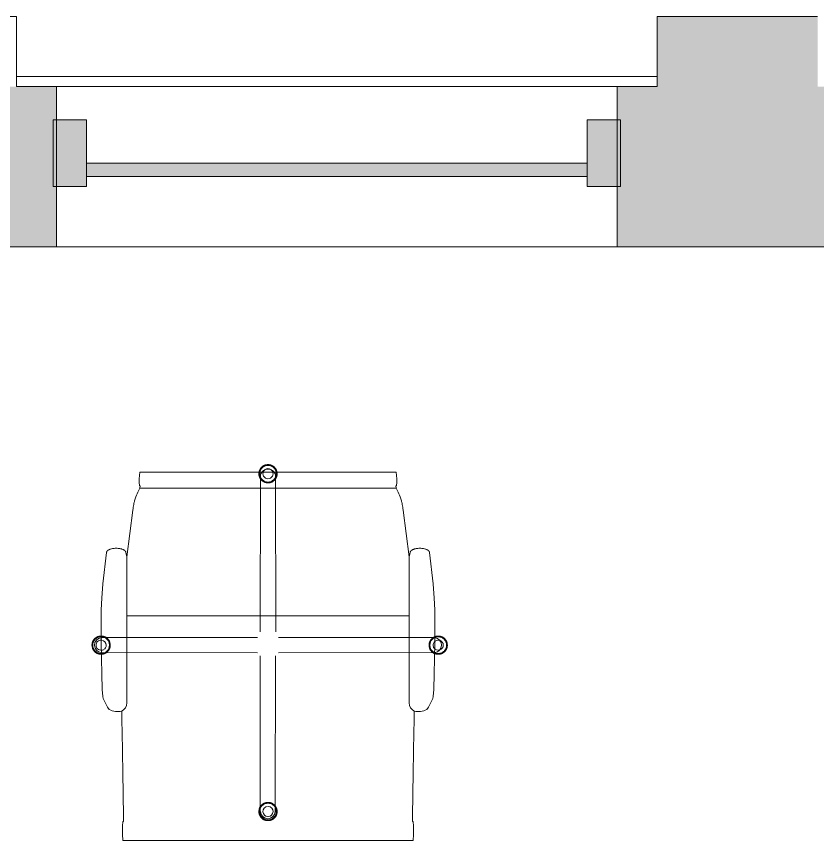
# Model space of a CAD drawing. Header units: inches. Extents: x -1880 to 225, y -1065 to 162.
# Drawn here: x -401.4 to -341.4, y 55.5 to 117.2 of the extents above; entities that cross this region are included whole.
import ezdxf

# ---------------------------------------------------------------- set-up
doc = ezdxf.new("R2010")
doc.units = ezdxf.units.IN
doc.header["$MEASUREMENT"] = 0
for name, color, linetype, lineweight in [('06_555 11th St - background_dwg', 8, 'Continuous', 9), ('A-GLAZ-CURT', 52, 'Continuous', 13), ('A-GLAZ-CWMG', 51, 'Continuous', 13), ('A-WALL', 113, 'Continuous', 13), ('A-WALL-PATT', 111, 'Continuous', 13), ('I-FURN', 30, 'Continuous', 9), ('P-SILL', 7, 'Continuous', 9), ('W', 7, 'Continuous', 9)]:
    doc.layers.add(name, color=color, linetype=linetype, lineweight=lineweight)

# ---------------------------------------------------------------- blocks, each defined once
blk = doc.blocks.new('System Panel - Glazed-4905079-FIRST FLOOR POWER _ SIGNAL')
at = {"layer": 'A-GLAZ-CURT', "lineweight": 9}
blk.add_hatch(color=7, dxfattribs=at).paths.add_polyline_path([(18.75, -1.75), (18.75, -0.75), (-18.75, -0.75), (-18.75, -1.75), (0.795, -1.75)], flags=0)
at = {"layer": 'A-GLAZ-CURT', "color": 8, "lineweight": 20}
for p, q in [((18.75, -0.75), (-18.75, -0.75)), ((-18.75, -0.75), (-18.75, -1.75)), ((18.75, -1.75), (18.75, -0.75)), ((-18.75, -1.75), (18.75, -1.75))]:
    blk.add_line(p, q, dxfattribs=at)
blk = doc.blocks.new('Rectangular Mullion - 2_5_ x 5_ rectangular-4903422-FIRST FLOOR POWER _ SIGNAL')
at = {"layer": 'A-GLAZ-CWMG', "lineweight": 9}
blk.add_hatch(color=7, dxfattribs=at).paths.add_polyline_path([(-1.25, -2.5), (-1.25, 2.5), (1.25, 2.5), (1.25, -2.5)], flags=0)
at = {"layer": 'A-GLAZ-CWMG', "color": 8, "lineweight": 20}
for p, q in [((-1.25, 2.5), (1.25, 2.5)), ((-1.25, -2.5), (-1.25, 2.5)), ((1.25, 2.5), (1.25, -2.5)), ((1.25, -2.5), (-1.25, -2.5))]:
    blk.add_line(p, q, dxfattribs=at)
blk = doc.blocks.new('HermanMiller_Collection_Eames_SoftPad_LoungeChairSwivel - Arms Swivel Base-V42-FIRST FLOOR POWER _ SIGNAL')
at = {"layer": 'I-FURN'}
for p, q in [((-4.588, 12.381), (-6.939, 12.092)), ((-3.512, 12.456), (-4.588, 12.381)), ((-2.64, 12.487), (-3.512, 12.456)), ((-0.181, 12.487), (-2.64, 12.487)), ((-0.575, 0.795), (-0.562, 12.438)), ((3.319, 12.425), (-0.181, 12.487)), ((0.575, 0.795), (0.562, 12.438)), ((3.837, 12.38), (3.319, 12.425)), ((3.992, 12.339), (3.837, 12.38)), ((4.636, 12.01), (3.992, 12.339)), ((4.828, 11.89), (4.636, 12.01)), ((-6.607, 10.583), (-10.117, 10.124)), ((-6.939, 10.645), (-6.607, 10.583)), ((-6.607, 10.583), (4.329, 10.583)), ((-2.191, -10.583), (-2.191, 10.583)), ((13.215, 10.864), (13.215, 10.828)), ((14.637, -10.851), (14.637, 10.851)), ((-12.962, 9.609), (-12.962, -9.609)), ((-11.947, 9.586), (-11.947, 9.626)), ((-11.764, 9.602), (-11.947, 9.586)), ((-11.764, 9.602), (-11.764, -9.602)), ((-0.991, 0.575), (-12.635, 0.562)), ((0.795, 0.562), (12.438, 0.549)), ((-0.991, -0.575), (-12.635, -0.562)), ((0.795, -0.588), (12.117, -0.575)), ((12.149, -0.575), (12.438, -0.575)), ((-0.575, -0.795), (-0.564, -10.766)), ((0.575, -0.795), (0.562, -12.438)), ((-11.947, -9.626), (-11.947, -9.587)), ((-11.947, -9.587), (-11.764, -9.602)), ((-10.117, -10.124), (-6.607, -10.583)), ((-6.607, -10.583), (-6.939, -10.645)), ((-6.607, -10.583), (4.329, -10.583)), ((-0.564, -10.779), (-0.562, -12.438)), ((13.215, -10.828), (13.215, -10.864)), ((-6.939, -12.092), (-4.588, -12.381)), ((3.837, -12.38), (3.992, -12.339)), ((3.992, -12.339), (4.636, -12.01)), ((4.636, -12.01), (4.828, -11.89)), ((-4.588, -12.381), (-3.512, -12.456)), ((-3.512, -12.456), (-2.64, -12.487)), ((-2.64, -12.487), (-0.181, -12.487)), ((-0.181, -12.487), (3.319, -12.425)), ((3.319, -12.425), (3.837, -12.38))]:
    blk.add_line(p, q, dxfattribs=at)
at = {"layer": 'I-FURN', "flags": 128}
for points in [[(0, 13.433), (-0.027, 13.432), (-0.055, 13.431), (-0.082, 13.428), (-0.109, 13.424), (-0.136, 13.419), (-0.162, 13.413), (-0.189, 13.406), (-0.215, 13.398), (-0.241, 13.389), (-0.266, 13.379), (-0.291, 13.368), (-0.315, 13.356), (-0.339, 13.343), (-0.363, 13.329), (-0.386, 13.314), (-0.408, 13.298), (-0.429, 13.281), (-0.45, 13.263), (-0.47, 13.245), (-0.49, 13.226), (-0.508, 13.206), (-0.526, 13.185), (-0.543, 13.164), (-0.559, 13.142), (-0.575, 13.119), (-0.589, 13.096), (-0.602, 13.072), (-0.615, 13.047), (-0.626, 13.023), (-0.636, 12.997), (-0.646, 12.972), (-0.654, 12.946), (-0.661, 12.919), (-0.668, 12.893), (-0.673, 12.866), (-0.677, 12.839), (-0.68, 12.812), (-0.682, 12.785), (-0.683, 12.757), (-0.683, 12.73), (-0.681, 12.703), (-0.679, 12.676), (-0.675, 12.648), (-0.671, 12.622), (-0.665, 12.595), (-0.658, 12.568), (-0.65, 12.542), (-0.642, 12.516), (-0.632, 12.491)], [(0, 13.396), (-0.026, 13.396), (-0.052, 13.394), (-0.077, 13.391), (-0.103, 13.388), (-0.128, 13.383), (-0.154, 13.378), (-0.179, 13.371), (-0.203, 13.363), (-0.228, 13.355), (-0.252, 13.345), (-0.275, 13.335), (-0.298, 13.323), (-0.321, 13.311), (-0.343, 13.297), (-0.365, 13.283), (-0.386, 13.268), (-0.406, 13.252), (-0.426, 13.236), (-0.445, 13.218), (-0.463, 13.2), (-0.481, 13.181), (-0.498, 13.162), (-0.514, 13.141), (-0.529, 13.121), (-0.544, 13.099), (-0.557, 13.077), (-0.57, 13.055), (-0.582, 13.031), (-0.592, 13.008), (-0.602, 12.984), (-0.611, 12.96), (-0.619, 12.935), (-0.626, 12.91), (-0.632, 12.885), (-0.637, 12.86), (-0.641, 12.834), (-0.643, 12.809), (-0.645, 12.783), (-0.646, 12.757), (-0.646, 12.731), (-0.645, 12.705), (-0.642, 12.68), (-0.639, 12.654), (-0.635, 12.628), (-0.629, 12.603), (-0.623, 12.578), (-0.615, 12.553), (-0.607, 12.529), (-0.598, 12.505), (-0.587, 12.481)], [(0.626, 12.477), (0.636, 12.503), (0.646, 12.528), (0.654, 12.554), (0.661, 12.581), (0.668, 12.607), (0.673, 12.634), (0.677, 12.661), (0.68, 12.688), (0.682, 12.715), (0.683, 12.743), (0.683, 12.77), (0.681, 12.797), (0.679, 12.824), (0.675, 12.852), (0.671, 12.878), (0.665, 12.905), (0.658, 12.932), (0.65, 12.958), (0.642, 12.984), (0.632, 13.009), (0.621, 13.034), (0.609, 13.059), (0.596, 13.083), (0.582, 13.106), (0.568, 13.129), (0.552, 13.152), (0.536, 13.174), (0.518, 13.195), (0.5, 13.215), (0.481, 13.235), (0.461, 13.254), (0.441, 13.272), (0.42, 13.289), (0.398, 13.305), (0.375, 13.321), (0.352, 13.335), (0.328, 13.349), (0.304, 13.361), (0.279, 13.373), (0.254, 13.384), (0.229, 13.393), (0.203, 13.402), (0.177, 13.41), (0.15, 13.416), (0.123, 13.422), (0.096, 13.426), (0.069, 13.429), (0.042, 13.432), (0.015, 13.433), (0, 13.433)], [(0.582, 12.469), (0.592, 12.492), (0.602, 12.516), (0.611, 12.54), (0.619, 12.565), (0.626, 12.59), (0.632, 12.615), (0.637, 12.64), (0.641, 12.666), (0.643, 12.691), (0.645, 12.717), (0.646, 12.743), (0.646, 12.769), (0.645, 12.795), (0.642, 12.82), (0.639, 12.846), (0.635, 12.872), (0.629, 12.897), (0.623, 12.922), (0.615, 12.947), (0.607, 12.971), (0.598, 12.995), (0.587, 13.019), (0.576, 13.042), (0.564, 13.065), (0.551, 13.087), (0.537, 13.109), (0.522, 13.13), (0.507, 13.151), (0.49, 13.171), (0.473, 13.19), (0.455, 13.209), (0.436, 13.226), (0.417, 13.243), (0.397, 13.26), (0.376, 13.275), (0.355, 13.29), (0.333, 13.304), (0.311, 13.316), (0.288, 13.328), (0.264, 13.34), (0.241, 13.35), (0.216, 13.359), (0.192, 13.367), (0.167, 13.374), (0.142, 13.38), (0.117, 13.385), (0.091, 13.39), (0.066, 13.393), (0.04, 13.395), (0.014, 13.396), (0, 13.396)], [(-0.632, 12.491), (-0.621, 12.466), (-0.609, 12.441), (-0.596, 12.417), (-0.582, 12.394), (-0.568, 12.371), (-0.552, 12.348), (-0.536, 12.326), (-0.518, 12.305), (-0.5, 12.285), (-0.481, 12.265), (-0.461, 12.246), (-0.441, 12.228), (-0.42, 12.211), (-0.398, 12.195), (-0.375, 12.179), (-0.352, 12.165), (-0.328, 12.151), (-0.304, 12.139), (-0.279, 12.127), (-0.254, 12.116), (-0.229, 12.107), (-0.203, 12.098), (-0.177, 12.09), (-0.15, 12.084), (-0.123, 12.078), (-0.096, 12.074), (-0.069, 12.071), (-0.042, 12.068), (-0.015, 12.067), (0, 12.067)], [(-0.587, 12.481), (-0.576, 12.458), (-0.564, 12.435), (-0.551, 12.413), (-0.537, 12.391), (-0.522, 12.37), (-0.507, 12.349), (-0.49, 12.329), (-0.473, 12.31), (-0.455, 12.291), (-0.436, 12.274), (-0.417, 12.257), (-0.397, 12.24), (-0.376, 12.225), (-0.355, 12.21), (-0.333, 12.196), (-0.311, 12.184), (-0.288, 12.172), (-0.264, 12.16), (-0.241, 12.15), (-0.216, 12.141), (-0.192, 12.133), (-0.167, 12.126), (-0.142, 12.12), (-0.117, 12.115), (-0.091, 12.11), (-0.066, 12.107), (-0.04, 12.105), (-0.014, 12.104), (0, 12.104)], [(0, 12.067), (0.027, 12.068), (0.055, 12.069), (0.082, 12.072), (0.109, 12.076), (0.136, 12.081), (0.162, 12.087), (0.189, 12.094), (0.215, 12.102), (0.241, 12.111), (0.266, 12.121), (0.291, 12.132), (0.315, 12.144), (0.339, 12.157), (0.363, 12.171), (0.386, 12.186), (0.408, 12.202), (0.429, 12.219), (0.45, 12.237), (0.47, 12.255), (0.49, 12.274), (0.508, 12.294), (0.526, 12.315), (0.543, 12.336), (0.559, 12.358), (0.575, 12.381), (0.589, 12.404), (0.602, 12.428), (0.615, 12.453), (0.626, 12.477)], [(0, 12.104), (0.026, 12.104), (0.052, 12.106), (0.077, 12.109), (0.103, 12.112), (0.128, 12.117), (0.154, 12.122), (0.179, 12.129), (0.203, 12.137), (0.228, 12.145), (0.252, 12.155), (0.275, 12.165), (0.298, 12.177), (0.321, 12.189), (0.343, 12.203), (0.365, 12.217), (0.386, 12.232), (0.406, 12.248), (0.426, 12.264), (0.445, 12.282), (0.463, 12.3), (0.481, 12.319), (0.498, 12.338), (0.514, 12.359), (0.529, 12.379), (0.544, 12.401), (0.557, 12.423), (0.57, 12.445), (0.582, 12.469)], [(5.516, 10.945), (5.229, 10.951), (4.942, 10.957)], [(-12.952, 0.674), (-12.979, 0.669), (-13.006, 0.663), (-13.032, 0.656), (-13.058, 0.648), (-13.084, 0.639), (-13.11, 0.629), (-13.134, 0.618), (-13.159, 0.606), (-13.183, 0.593), (-13.206, 0.579), (-13.229, 0.564), (-13.251, 0.548), (-13.273, 0.531), (-13.294, 0.513), (-13.314, 0.495), (-13.333, 0.476), (-13.352, 0.456), (-13.37, 0.435), (-13.387, 0.414), (-13.403, 0.392), (-13.418, 0.369), (-13.433, 0.346), (-13.446, 0.322), (-13.458, 0.297), (-13.47, 0.273), (-13.48, 0.247), (-13.489, 0.222), (-13.498, 0.196), (-13.505, 0.169), (-13.511, 0.143), (-13.517, 0.116), (-13.521, 0.089), (-13.524, 0.062), (-13.526, 0.035), (-13.526, 0.007), (-13.526, -0.02), (-13.525, -0.047), (-13.522, -0.074), (-13.519, -0.102), (-13.514, -0.128), (-13.509, -0.155), (-13.502, -0.182), (-13.494, -0.208), (-13.485, -0.234), (-13.475, -0.259), (-13.465, -0.284), (-13.453, -0.309), (-13.44, -0.333), (-13.426, -0.356), (-13.411, -0.379), (-13.396, -0.402), (-13.379, -0.424), (-13.362, -0.445), (-13.344, -0.465), (-13.325, -0.485), (-13.305, -0.504), (-13.284, -0.522), (-13.263, -0.539), (-13.241, -0.555), (-13.219, -0.571), (-13.196, -0.585), (-13.172, -0.599), (-13.148, -0.611), (-13.123, -0.623), (-13.098, -0.634), (-13.072, -0.643), (-13.046, -0.652), (-13.02, -0.66), (-12.994, -0.666), (-12.967, -0.672)], [(-12.972, 0.633), (-12.997, 0.628), (-13.022, 0.621), (-13.047, 0.613), (-13.071, 0.605), (-13.095, 0.595), (-13.119, 0.585), (-13.142, 0.573), (-13.165, 0.561), (-13.187, 0.547), (-13.208, 0.533), (-13.229, 0.518), (-13.25, 0.502), (-13.27, 0.486), (-13.289, 0.468), (-13.307, 0.45), (-13.325, 0.431), (-13.342, 0.412), (-13.358, 0.391), (-13.373, 0.371), (-13.387, 0.349), (-13.401, 0.327), (-13.413, 0.305), (-13.425, 0.281), (-13.436, 0.258), (-13.446, 0.234), (-13.455, 0.21), (-13.463, 0.185), (-13.47, 0.16), (-13.475, 0.135), (-13.48, 0.11), (-13.484, 0.084), (-13.487, 0.059), (-13.489, 0.033), (-13.49, 0.007), (-13.489, -0.019), (-13.488, -0.045), (-13.486, -0.07), (-13.483, -0.096), (-13.478, -0.122), (-13.473, -0.147), (-13.466, -0.172), (-13.459, -0.197), (-13.451, -0.221), (-13.441, -0.245), (-13.431, -0.269), (-13.42, -0.292), (-13.408, -0.315), (-13.395, -0.337), (-13.381, -0.359), (-13.366, -0.38), (-13.35, -0.401), (-13.334, -0.421), (-13.317, -0.44), (-13.299, -0.459), (-13.28, -0.476), (-13.261, -0.493), (-13.241, -0.51), (-13.22, -0.525), (-13.199, -0.54), (-13.177, -0.554), (-13.154, -0.566), (-13.131, -0.578), (-13.108, -0.59), (-13.084, -0.6), (-13.06, -0.609), (-13.036, -0.617), (-13.011, -0.624), (-12.986, -0.63), (-12.96, -0.635)], [(-12.844, 0.646), (-12.869, 0.646), (-12.895, 0.644), (-12.921, 0.641), (-12.947, 0.638), (-12.972, 0.633)], [(-12.844, 0.683), (-12.871, 0.682), (-12.898, 0.681), (-12.925, 0.678), (-12.952, 0.674)], [(-12.844, -0.683), (-12.816, -0.682), (-12.789, -0.681), (-12.762, -0.678), (-12.735, -0.674), (-12.708, -0.669), (-12.681, -0.663), (-12.655, -0.656), (-12.629, -0.648), (-12.603, -0.639), (-12.578, -0.629), (-12.553, -0.618), (-12.528, -0.606), (-12.504, -0.593), (-12.481, -0.579), (-12.458, -0.564), (-12.436, -0.548), (-12.414, -0.531), (-12.393, -0.513), (-12.373, -0.495), (-12.354, -0.476), (-12.335, -0.456), (-12.317, -0.435), (-12.3, -0.414), (-12.284, -0.392), (-12.269, -0.369), (-12.255, -0.346), (-12.241, -0.322), (-12.229, -0.297), (-12.218, -0.273), (-12.207, -0.247), (-12.198, -0.222), (-12.19, -0.196), (-12.182, -0.169), (-12.176, -0.143), (-12.171, -0.116), (-12.167, -0.089), (-12.164, -0.062), (-12.162, -0.035), (-12.161, -0.007), (-12.161, 0.02), (-12.162, 0.047), (-12.165, 0.074), (-12.168, 0.102), (-12.173, 0.128), (-12.179, 0.155), (-12.185, 0.182), (-12.193, 0.208), (-12.202, 0.234), (-12.212, 0.259), (-12.223, 0.284), (-12.235, 0.309), (-12.247, 0.333), (-12.261, 0.356), (-12.276, 0.379), (-12.292, 0.402), (-12.308, 0.424), (-12.325, 0.445), (-12.344, 0.465), (-12.363, 0.485), (-12.382, 0.504), (-12.403, 0.522), (-12.424, 0.539), (-12.446, 0.555), (-12.469, 0.571), (-12.492, 0.585), (-12.515, 0.599), (-12.54, 0.611), (-12.564, 0.623), (-12.589, 0.634), (-12.615, 0.643), (-12.641, 0.652), (-12.667, 0.66), (-12.694, 0.666), (-12.72, 0.672), (-12.747, 0.676), (-12.774, 0.679), (-12.802, 0.682), (-12.829, 0.683), (-12.844, 0.683)], [(-12.844, -0.646), (-12.818, -0.646), (-12.792, -0.644), (-12.766, -0.641), (-12.741, -0.638), (-12.715, -0.633), (-12.69, -0.628), (-12.665, -0.621), (-12.64, -0.613), (-12.616, -0.605), (-12.592, -0.595), (-12.568, -0.585), (-12.545, -0.573), (-12.523, -0.561), (-12.5, -0.547), (-12.479, -0.533), (-12.458, -0.518), (-12.437, -0.502), (-12.418, -0.486), (-12.399, -0.468), (-12.38, -0.45), (-12.363, -0.431), (-12.346, -0.412), (-12.33, -0.391), (-12.314, -0.371), (-12.3, -0.349), (-12.286, -0.327), (-12.274, -0.305), (-12.262, -0.281), (-12.251, -0.258), (-12.241, -0.234), (-12.233, -0.21), (-12.225, -0.185), (-12.218, -0.16), (-12.212, -0.135), (-12.207, -0.11), (-12.203, -0.084), (-12.2, -0.059), (-12.198, -0.033), (-12.198, -0.007), (-12.198, 0.019), (-12.199, 0.045), (-12.201, 0.07), (-12.205, 0.096), (-12.209, 0.122), (-12.214, 0.147), (-12.221, 0.172), (-12.228, 0.197), (-12.237, 0.221), (-12.246, 0.245), (-12.256, 0.269), (-12.267, 0.292), (-12.28, 0.315), (-12.293, 0.337), (-12.307, 0.359), (-12.321, 0.38), (-12.337, 0.401), (-12.353, 0.421), (-12.371, 0.44), (-12.389, 0.459), (-12.407, 0.476), (-12.427, 0.493), (-12.447, 0.51), (-12.467, 0.525), (-12.489, 0.54), (-12.511, 0.554), (-12.533, 0.566), (-12.556, 0.578), (-12.579, 0.59), (-12.603, 0.6), (-12.627, 0.609), (-12.652, 0.617), (-12.677, 0.624), (-12.702, 0.63), (-12.727, 0.635), (-12.752, 0.64), (-12.778, 0.643), (-12.804, 0.645), (-12.83, 0.646), (-12.844, 0.646)], [(13.148, 0), (13.147, 0.027), (13.145, 0.055), (13.143, 0.082), (13.139, 0.109), (13.134, 0.136), (13.128, 0.162), (13.121, 0.189), (13.113, 0.215), (13.104, 0.241), (13.094, 0.266), (13.083, 0.291), (13.07, 0.315), (13.057, 0.339), (13.043, 0.363), (13.028, 0.386), (13.012, 0.408), (12.996, 0.429), (12.978, 0.45), (12.96, 0.47), (12.94, 0.49), (12.921, 0.508), (12.9, 0.526), (12.878, 0.543), (12.856, 0.559), (12.834, 0.575), (12.81, 0.589), (12.787, 0.602), (12.762, 0.615), (12.737, 0.626), (12.712, 0.636), (12.687, 0.646), (12.661, 0.654), (12.634, 0.661), (12.608, 0.668), (12.581, 0.673), (12.554, 0.677), (12.527, 0.68), (12.499, 0.682), (12.472, 0.683), (12.445, 0.683), (12.418, 0.681), (12.39, 0.679), (12.363, 0.675), (12.336, 0.671), (12.31, 0.665), (12.283, 0.658), (12.257, 0.65), (12.231, 0.642), (12.206, 0.632), (12.181, 0.621), (12.156, 0.609), (12.132, 0.596), (12.108, 0.582), (12.085, 0.568), (12.063, 0.552), (12.041, 0.536), (12.02, 0.518), (12, 0.5), (11.98, 0.481), (11.961, 0.461), (11.943, 0.441), (11.926, 0.42), (11.91, 0.398), (11.894, 0.375), (11.88, 0.352), (11.866, 0.328), (11.853, 0.304), (11.842, 0.279), (11.831, 0.254), (11.821, 0.229), (11.813, 0.203), (11.805, 0.177), (11.799, 0.15), (11.793, 0.123), (11.789, 0.096), (11.785, 0.069), (11.783, 0.042), (11.782, 0.015), (11.782, 0)], [(13.111, 0), (13.11, 0.026), (13.109, 0.052), (13.106, 0.077), (13.103, 0.103), (13.098, 0.128), (13.092, 0.154), (13.086, 0.179), (13.078, 0.203), (13.069, 0.228), (13.06, 0.252), (13.049, 0.275), (13.038, 0.298), (13.025, 0.321), (13.012, 0.343), (12.998, 0.365), (12.983, 0.386), (12.967, 0.406), (12.95, 0.426), (12.933, 0.445), (12.915, 0.463), (12.896, 0.481), (12.876, 0.498), (12.856, 0.514), (12.835, 0.529), (12.814, 0.544), (12.792, 0.557), (12.769, 0.57), (12.746, 0.582), (12.723, 0.592), (12.699, 0.602), (12.675, 0.611), (12.65, 0.619), (12.625, 0.626), (12.6, 0.632), (12.575, 0.637), (12.549, 0.641), (12.523, 0.643), (12.498, 0.645), (12.472, 0.646), (12.446, 0.646), (12.42, 0.645), (12.394, 0.642), (12.369, 0.639), (12.343, 0.635), (12.318, 0.629), (12.293, 0.623), (12.268, 0.615), (12.244, 0.607), (12.22, 0.598), (12.196, 0.587), (12.173, 0.576), (12.15, 0.564), (12.128, 0.551), (12.106, 0.537), (12.085, 0.522), (12.064, 0.507), (12.044, 0.49), (12.025, 0.473), (12.006, 0.455), (11.988, 0.436), (11.971, 0.417), (11.955, 0.397), (11.94, 0.376), (11.925, 0.355), (11.911, 0.333), (11.898, 0.311), (11.886, 0.288), (11.875, 0.264), (11.865, 0.241), (11.856, 0.216), (11.848, 0.192), (11.841, 0.167), (11.834, 0.142), (11.829, 0.117), (11.825, 0.091), (11.822, 0.066), (11.82, 0.04), (11.819, 0.014), (11.819, 0)], [(11.782, 0), (11.782, -0.027), (11.784, -0.055), (11.787, -0.082), (11.791, -0.109), (11.796, -0.136), (11.802, -0.162), (11.809, -0.189), (11.817, -0.215), (11.826, -0.241), (11.836, -0.266), (11.847, -0.291), (11.859, -0.315), (11.872, -0.339), (11.886, -0.363), (11.901, -0.386), (11.917, -0.408), (11.934, -0.429), (11.951, -0.45), (11.97, -0.47), (11.989, -0.49), (12.009, -0.508), (12.03, -0.526), (12.051, -0.543), (12.073, -0.559), (12.096, -0.575), (12.119, -0.589), (12.143, -0.602), (12.167, -0.615), (12.192, -0.626), (12.217, -0.636), (12.243, -0.646), (12.269, -0.654), (12.295, -0.661), (12.322, -0.668), (12.349, -0.673), (12.376, -0.677), (12.403, -0.68), (12.43, -0.682), (12.457, -0.683), (12.485, -0.683), (12.512, -0.681), (12.539, -0.679), (12.566, -0.675), (12.593, -0.671), (12.62, -0.665), (12.646, -0.658), (12.673, -0.65), (12.698, -0.642), (12.724, -0.632), (12.749, -0.621), (12.774, -0.609), (12.798, -0.596), (12.821, -0.582), (12.844, -0.568), (12.867, -0.552), (12.888, -0.536), (12.909, -0.518), (12.93, -0.5), (12.949, -0.481), (12.968, -0.461), (12.986, -0.441), (13.004, -0.42), (13.02, -0.398), (13.035, -0.375), (13.05, -0.352), (13.063, -0.328), (13.076, -0.304), (13.088, -0.279), (13.098, -0.254), (13.108, -0.229), (13.117, -0.203), (13.124, -0.177), (13.131, -0.15), (13.136, -0.123), (13.141, -0.096), (13.144, -0.069), (13.146, -0.042), (13.147, -0.015), (13.148, 0)], [(11.819, 0), (11.819, -0.026), (11.821, -0.052), (11.823, -0.077), (11.827, -0.103), (11.832, -0.128), (11.837, -0.154), (11.844, -0.179), (11.851, -0.203), (11.86, -0.228), (11.87, -0.252), (11.88, -0.275), (11.892, -0.298), (11.904, -0.321), (11.917, -0.343), (11.932, -0.365), (11.947, -0.386), (11.962, -0.406), (11.979, -0.426), (11.996, -0.445), (12.015, -0.463), (12.034, -0.481), (12.053, -0.498), (12.073, -0.514), (12.094, -0.529), (12.116, -0.544), (12.138, -0.557), (12.16, -0.57), (12.183, -0.582), (12.207, -0.592), (12.231, -0.602), (12.255, -0.611), (12.28, -0.619), (12.304, -0.626), (12.33, -0.632), (12.355, -0.637), (12.38, -0.641), (12.406, -0.643), (12.432, -0.645), (12.458, -0.646), (12.484, -0.646), (12.509, -0.645), (12.535, -0.642), (12.561, -0.639), (12.586, -0.635), (12.612, -0.629), (12.637, -0.623), (12.661, -0.615), (12.686, -0.607), (12.71, -0.598), (12.734, -0.587), (12.757, -0.576), (12.78, -0.564), (12.802, -0.551), (12.824, -0.537), (12.845, -0.522), (12.866, -0.507), (12.886, -0.49), (12.905, -0.473), (12.923, -0.455), (12.941, -0.436), (12.958, -0.417), (12.975, -0.397), (12.99, -0.376), (13.005, -0.355), (13.018, -0.333), (13.031, -0.311), (13.043, -0.288), (13.054, -0.264), (13.064, -0.241), (13.074, -0.216), (13.082, -0.192), (13.089, -0.167), (13.095, -0.142), (13.1, -0.117), (13.104, -0.091), (13.108, -0.066), (13.11, -0.04), (13.111, -0.014), (13.111, 0)], [(-12.967, -0.672), (-12.94, -0.676), (-12.913, -0.679), (-12.886, -0.682), (-12.858, -0.683), (-12.844, -0.683)], [(-12.96, -0.635), (-12.935, -0.64), (-12.909, -0.643), (-12.883, -0.645), (-12.858, -0.646), (-12.844, -0.646)], [(4.942, -10.957), (5.229, -10.951), (5.516, -10.945)], [(0, -11.817), (-0.027, -11.818), (-0.055, -11.819), (-0.082, -11.822), (-0.109, -11.826), (-0.136, -11.831), (-0.162, -11.837), (-0.189, -11.844), (-0.215, -11.852), (-0.241, -11.861), (-0.266, -11.871), (-0.291, -11.882), (-0.315, -11.894), (-0.339, -11.907), (-0.363, -11.921), (-0.386, -11.936), (-0.408, -11.952), (-0.429, -11.969), (-0.45, -11.987), (-0.47, -12.005), (-0.49, -12.024), (-0.508, -12.044), (-0.526, -12.065), (-0.543, -12.086), (-0.559, -12.108), (-0.575, -12.131), (-0.589, -12.154), (-0.602, -12.178), (-0.615, -12.203), (-0.626, -12.227), (-0.636, -12.253), (-0.646, -12.278), (-0.654, -12.304), (-0.661, -12.331), (-0.668, -12.357), (-0.673, -12.384), (-0.677, -12.411), (-0.68, -12.438), (-0.682, -12.465), (-0.683, -12.493)], [(0, -11.854), (-0.026, -11.854), (-0.052, -11.856), (-0.077, -11.859), (-0.103, -11.862), (-0.128, -11.867), (-0.154, -11.872), (-0.179, -11.879), (-0.203, -11.887), (-0.228, -11.895), (-0.252, -11.905), (-0.275, -11.915), (-0.298, -11.927), (-0.321, -11.939), (-0.343, -11.953), (-0.365, -11.967), (-0.386, -11.982), (-0.406, -11.998), (-0.426, -12.014), (-0.445, -12.032), (-0.463, -12.05), (-0.481, -12.069), (-0.498, -12.088), (-0.514, -12.109), (-0.529, -12.129), (-0.544, -12.151), (-0.557, -12.173), (-0.57, -12.195), (-0.582, -12.219), (-0.592, -12.242), (-0.602, -12.266), (-0.611, -12.29), (-0.619, -12.315), (-0.626, -12.34), (-0.632, -12.365), (-0.637, -12.39), (-0.641, -12.416), (-0.643, -12.441), (-0.645, -12.467), (-0.646, -12.493)], [(0.683, -12.48), (0.681, -12.453), (0.679, -12.426), (0.675, -12.398), (0.671, -12.372), (0.665, -12.345), (0.658, -12.318), (0.65, -12.292), (0.642, -12.266), (0.632, -12.241), (0.621, -12.216), (0.609, -12.191), (0.596, -12.167), (0.582, -12.144), (0.568, -12.121), (0.552, -12.098), (0.536, -12.076), (0.518, -12.055), (0.5, -12.035), (0.481, -12.015), (0.461, -11.996), (0.441, -11.978), (0.42, -11.961), (0.398, -11.945), (0.375, -11.929), (0.352, -11.915), (0.328, -11.901), (0.304, -11.889), (0.279, -11.877), (0.254, -11.866), (0.229, -11.857), (0.203, -11.848), (0.177, -11.84), (0.15, -11.834), (0.123, -11.828), (0.096, -11.824), (0.069, -11.821), (0.042, -11.818), (0.015, -11.817), (0, -11.817)], [(0.646, -12.481), (0.645, -12.455), (0.642, -12.43), (0.639, -12.404), (0.635, -12.378), (0.629, -12.353), (0.623, -12.328), (0.615, -12.303), (0.607, -12.279), (0.598, -12.255), (0.587, -12.231), (0.576, -12.208), (0.564, -12.185), (0.551, -12.163), (0.537, -12.141), (0.522, -12.12), (0.507, -12.099), (0.49, -12.079), (0.473, -12.06), (0.455, -12.041), (0.436, -12.024), (0.417, -12.007), (0.397, -11.99), (0.376, -11.975), (0.355, -11.96), (0.333, -11.946), (0.311, -11.934), (0.288, -11.922), (0.264, -11.91), (0.241, -11.9), (0.216, -11.891), (0.192, -11.883), (0.167, -11.876), (0.142, -11.87), (0.117, -11.865), (0.091, -11.86), (0.066, -11.857), (0.04, -11.855), (0.014, -11.854), (0, -11.854)], [(-0.683, -12.493), (-0.683, -12.52), (-0.681, -12.547), (-0.679, -12.574), (-0.675, -12.602), (-0.671, -12.628), (-0.665, -12.655), (-0.658, -12.682), (-0.65, -12.708), (-0.642, -12.734), (-0.632, -12.759), (-0.621, -12.784), (-0.609, -12.809), (-0.596, -12.833), (-0.582, -12.856), (-0.568, -12.879), (-0.552, -12.902), (-0.536, -12.924), (-0.518, -12.945), (-0.5, -12.965), (-0.481, -12.985), (-0.461, -13.004), (-0.441, -13.022), (-0.42, -13.039), (-0.398, -13.055), (-0.375, -13.071), (-0.352, -13.085), (-0.328, -13.099), (-0.304, -13.111), (-0.279, -13.123), (-0.254, -13.134), (-0.229, -13.143), (-0.203, -13.152), (-0.177, -13.16), (-0.15, -13.166), (-0.123, -13.172), (-0.096, -13.176), (-0.069, -13.179), (-0.042, -13.182), (-0.015, -13.183), (0, -13.183)], [(-0.646, -12.493), (-0.646, -12.519), (-0.645, -12.545), (-0.642, -12.57), (-0.639, -12.596), (-0.635, -12.622), (-0.629, -12.647), (-0.623, -12.672), (-0.615, -12.697), (-0.607, -12.721), (-0.598, -12.745), (-0.587, -12.769), (-0.576, -12.792), (-0.564, -12.815), (-0.551, -12.837), (-0.537, -12.859), (-0.522, -12.88), (-0.507, -12.901), (-0.49, -12.921), (-0.473, -12.94), (-0.455, -12.959), (-0.436, -12.976), (-0.417, -12.993), (-0.397, -13.01), (-0.376, -13.025), (-0.355, -13.04), (-0.333, -13.054), (-0.311, -13.066), (-0.288, -13.078), (-0.264, -13.09), (-0.241, -13.1), (-0.216, -13.109), (-0.192, -13.117), (-0.167, -13.124), (-0.142, -13.13), (-0.117, -13.135), (-0.091, -13.14), (-0.066, -13.143), (-0.04, -13.145), (-0.014, -13.146), (0, -13.146)], [(0, -13.183), (0.027, -13.182), (0.055, -13.181), (0.082, -13.178), (0.109, -13.174), (0.136, -13.169), (0.162, -13.163), (0.189, -13.156), (0.215, -13.148), (0.241, -13.139), (0.266, -13.129), (0.291, -13.118), (0.315, -13.106), (0.339, -13.093), (0.363, -13.079), (0.386, -13.064), (0.408, -13.048), (0.429, -13.031), (0.45, -13.013), (0.47, -12.995), (0.49, -12.976), (0.508, -12.956), (0.526, -12.935), (0.543, -12.914), (0.559, -12.892), (0.575, -12.869), (0.589, -12.846), (0.602, -12.822), (0.615, -12.797), (0.626, -12.773), (0.636, -12.747), (0.646, -12.722), (0.654, -12.696), (0.661, -12.669), (0.668, -12.643), (0.673, -12.616), (0.677, -12.589), (0.68, -12.562), (0.682, -12.535), (0.683, -12.507), (0.683, -12.48)], [(0, -13.146), (0.026, -13.146), (0.052, -13.144), (0.077, -13.141), (0.103, -13.138), (0.128, -13.133), (0.154, -13.128), (0.179, -13.121), (0.203, -13.113), (0.228, -13.105), (0.252, -13.095), (0.275, -13.085), (0.298, -13.073), (0.321, -13.061), (0.343, -13.047), (0.365, -13.033), (0.386, -13.018), (0.406, -13.002), (0.426, -12.986), (0.445, -12.968), (0.463, -12.95), (0.481, -12.931), (0.498, -12.912), (0.514, -12.891), (0.529, -12.871), (0.544, -12.849), (0.557, -12.827), (0.57, -12.805), (0.582, -12.781), (0.592, -12.758), (0.602, -12.734), (0.611, -12.71), (0.619, -12.685), (0.626, -12.66), (0.632, -12.635), (0.637, -12.61), (0.641, -12.584), (0.643, -12.559), (0.645, -12.533), (0.646, -12.507), (0.646, -12.481)]]:
    blk.add_lwpolyline(points, dxfattribs=at)
at = {"layer": 'I-FURN'}
for centre, radius, start, end in [((0, 12.75), 0.637, 90, 206.30748), ((0, 12.75), 0.622, 157.70548, 168.57596), ((0, 12.75), 0.622, 146.42932, 157.18713), ((0, 12.438), 0.562, 4.45724, 173.98782), ((0, 12.75), 0.622, 135.03533, 145.95809), ((0, 12.75), 0.622, 124.10083, 135), ((0, 12.75), 0.38, 90, 234.46432), ((0, 12.75), 0.622, 112.71879, 123.6246), ((0, 12.75), 0.622, 101.3511, 112.22609), ((0, 12.75), 0.622, 90, 100.84096), ((0, 12.75), 0.637, 332.46541, 90), ((0, 12.75), 0.38, 304.80434, 90), ((0, 12.75), 0.622, 67.77391, 89.5239), ((0, 12.75), 0.622, 56.3754, 67.28121), ((0, 12.75), 0.622, 45, 55.89917), ((0, 12.75), 0.622, 34.04191, 44.96467), ((0, 12.75), 0.622, 22.81287, 33.57068), ((0, 12.75), 0.622, 11.42404, 22.29452), ((0, 12.75), 0.622, 169.04566, 190.95434), ((0, 12.75), 0.622, 191.42404, 202.29452), ((0, 12.75), 0.637, 206.30748, 270), ((0, 12.438), 0.562, 173.98782, 179.93518), ((0, 12.75), 0.622, 206.95423, 213.57068), ((0, 12.75), 0.622, 215.9151, 224.96467), ((0, 12.75), 0.38, 234.46432, 270), ((0, 12.75), 0.38, 270, 304.80434), ((0, 12.75), 0.622, 315.03533, 325.95809), ((0, 12.75), 0.637, 315, 332.46541), ((0, 12.75), 0.622, 326.42932, 331.81561), ((0, 12.75), 0.622, 331.81561, 337.18713), ((0, 12.75), 0.622, 337.70548, 348.57596), ((0, 12.75), 0.622, 349.04566, 10.95434), ((0, 12.75), 0.622, 225, 235.89917), ((0, 12.75), 0.622, 236.3754, 247.28121), ((0, 12.75), 0.622, 247.77391, 269.5239), ((0, 12.75), 0.637, 270, 314.81025), ((0, 12.75), 0.622, 270, 280.84096), ((0, 12.75), 0.622, 281.3511, 292.22609), ((0, 12.75), 0.622, 292.71879, 303.6246), ((0, 12.75), 0.622, 304.10083, 313.71682), ((3.679, 11.276), 1.303, 345.83474, 28.12554), ((4.329, 11.273), 0.69, 270, 332.75021), ((-12.379, 5.303), 4.345, 84.29357, 97.70643), ((-12.844, 0), 0.637, 101.80344, 258.19656), ((-12.844, 0), 0.637, 90, 101.80344), ((-12.844, 0), 0.622, 90, 100.84096), ((-12.844, 0), 0.637, 48.61919, 90), ((-12.844, 0), 0.622, 67.77391, 89.5239), ((12.465, 0), 0.637, 90, 180), ((12.465, 0), 0.622, 90, 100.95434), ((12.465, 0), 0.637, 0, 89.74683), ((12.465, 0), 0.622, 79.04566, 89.7406), ((-12.844, 0), 0.622, 169.04566, 190.95434), ((-12.844, 0), 0.622, 157.70548, 168.57596), ((-12.844, 0), 0.622, 146.42932, 157.18713), ((-12.844, 0), 0.622, 135.03533, 145.95809), ((-12.844, 0), 0.622, 124.10083, 135), ((-12.844, 0), 0.38, 111.53842, 248.46158), ((-12.634, 0), 0.562, 130.3873, 229.6127), ((-12.844, 0), 0.622, 112.71879, 123.6246), ((-12.844, 0), 0.622, 102.09362, 112.22609), ((-12.634, 0), 0.562, 90.06482, 130.3873), ((-12.844, 0), 0.38, 90, 111.53842), ((-12.844, 0), 0.637, 270, 45), ((-12.844, 0), 0.38, 270, 90), ((-12.844, 0), 0.622, 56.3754, 67.28121), ((-12.844, 0), 0.622, 47.68282, 55.89917), ((-12.844, 0), 0.622, 34.04191, 44.96467), ((-12.844, 0), 0.622, 22.81287, 33.57068), ((-12.844, 0), 0.622, 11.42404, 22.29452), ((-12.844, 0), 0.622, 349.04566, 10.95434), ((12.465, 0), 0.637, 180, 234.94634), ((12.465, 0), 0.622, 157.77391, 179.5239), ((12.465, 0), 0.622, 180, 190.84096), ((12.465, 0), 0.622, 146.3754, 157.28121), ((12.465, 0), 0.622, 135, 145.89917), ((12.465, 0), 0.622, 124.04191, 134.96467), ((12.465, 0), 0.38, 1.17396, 176.31606), ((12.465, 0), 0.622, 112.81287, 122.3181), ((12.465, 0), 0.622, 101.42404, 112.29452), ((12.465, 0), 0.637, 270.25317, 360), ((12.438, -0.013), 0.562, 273.63584, 86.36416), ((12.465, 0), 0.622, 67.70548, 78.57596), ((12.465, 0), 0.622, 56.42932, 67.18713), ((12.465, 0), 0.622, 45.03533, 53.12731), ((12.465, 0), 0.622, 34.10083, 45), ((12.465, 0), 0.622, 22.71879, 33.6246), ((12.465, 0), 0.622, 11.3511, 22.22609), ((12.465, 0), 0.622, 0, 10.84096), ((-12.844, 0), 0.622, 191.42404, 202.29452), ((-12.844, 0), 0.622, 202.81287, 213.57068), ((-12.844, 0), 0.622, 214.04191, 224.96467), ((-12.844, 0), 0.622, 225, 235.89917), ((-12.844, 0), 0.622, 236.3754, 247.28121), ((-12.844, 0), 0.622, 247.77391, 254.49116), ((-12.634, 0), 0.562, 229.6127, 269.93518), ((-12.844, 0), 0.38, 248.46158, 270), ((-12.844, 0), 0.622, 257.90638, 269.5239), ((-12.844, 0), 0.622, 270, 280.84096), ((-12.844, 0), 0.622, 281.3511, 292.22609), ((-12.844, 0), 0.622, 292.71879, 303.6246), ((-12.844, 0), 0.622, 307.3327, 315), ((-12.844, 0), 0.622, 315.03533, 325.95809), ((-12.844, 0), 0.622, 326.42932, 337.18713), ((-12.844, 0), 0.622, 337.70548, 348.57596), ((12.465, 0), 0.622, 191.3511, 202.22609), ((12.465, 0), 0.622, 202.71879, 213.6246), ((12.465, 0), 0.622, 214.10083, 225), ((12.465, 0), 0.622, 225.03533, 234.03032), ((12.465, 0), 0.38, 184.14776, 358.95858), ((12.465, 0), 0.637, 238.45735, 270), ((12.465, 0), 0.622, 237.6819, 247.18713), ((12.465, 0), 0.622, 247.70548, 258.57596), ((12.465, 0), 0.622, 259.04566, 270), ((12.465, 0), 0.622, 270.2594, 280.95434), ((12.465, 0), 0.622, 281.42404, 292.29452), ((12.465, 0), 0.622, 292.81287, 303.57068), ((12.465, 0), 0.622, 304.04191, 314.96467), ((12.465, 0), 0.622, 315, 325.89917), ((12.465, 0), 0.622, 326.3754, 337.28121), ((12.465, 0), 0.622, 337.77391, 359.5239), ((-12.844, 0), 0.637, 258.19656, 270), ((-12.379, -5.303), 4.345, 262.29357, 275.70643), ((4.329, -11.273), 0.69, 27.24979, 90), ((3.679, -11.276), 1.303, 331.87446, 14.16526), ((0, -12.5), 0.637, 90, 178.65813), ((0, -12.5), 0.622, 157.70548, 166.86885), ((0, -12.5), 0.622, 146.42932, 157.18713), ((0, -12.5), 0.622, 135.03533, 145.95809), ((0, -12.5), 0.622, 124.10083, 135), ((0, -12.5), 0.38, 90, 170.94502), ((0, -12.5), 0.622, 112.71879, 123.6246), ((0, -12.5), 0.622, 101.3511, 112.22609), ((0, -12.5), 0.622, 90, 100.84096), ((0, -12.5), 0.637, 2.74819, 90), ((0, -12.5), 0.38, 30, 90), ((0, -12.5), 0.622, 67.77391, 89.5239), ((0, -12.5), 0.622, 56.3754, 67.28121), ((0, -12.5), 0.38, 3.52588, 26.1564), ((0, -12.5), 0.622, 45, 55.89917), ((0, -12.5), 0.622, 34.04191, 44.96467), ((0, -12.5), 0.622, 23.04956, 33.57068), ((0, -12.5), 0.622, 11.42404, 22.29452), ((0, -12.5), 0.637, 180, 270), ((0, -12.5), 0.622, 169.04566, 178.62515), ((0, -12.5), 0.622, 180, 190.95434), ((0, -12.5), 0.622, 191.42404, 202.29452), ((0, -12.5), 0.622, 202.81287, 213.57068), ((0, -12.438), 0.562, 180.06482, 186.01218), ((0, -12.438), 0.562, 186.01218, 355.54276), ((0, -12.5), 0.622, 214.04191, 224.96467), ((0, -12.5), 0.622, 225, 235.89917), ((0, -12.5), 0.38, 177.87947, 270), ((0, -12.5), 0.38, 270, 3.52588), ((0, -12.5), 0.637, 270, 0), ((0, -12.5), 0.622, 304.10083, 315), ((0, -12.5), 0.622, 315.03533, 325.95809), ((0, -12.5), 0.622, 326.42932, 337.18713), ((0, -12.5), 0.622, 337.70548, 348.57596), ((0, -12.5), 0.622, 2.78864, 10.95434), ((0, -12.5), 0.622, 349.04566, 0), ((0, -12.5), 0.622, 236.3754, 247.28121), ((0, -12.5), 0.622, 247.77391, 269.5239), ((0, -12.5), 0.622, 270, 280.84096), ((0, -12.5), 0.622, 281.3511, 292.22609), ((0, -12.5), 0.622, 292.71879, 303.6246)]:
    blk.add_arc(centre, radius, start, end, dxfattribs=at)
for points, knots in [([(-6.939, 12.092), (-6.951, 12.092), (-6.968, 12.09), (-6.989, 12.084), (-7.005, 12.078), (-7.02, 12.07), (-7.034, 12.061), (-7.046, 12.052), (-7.055, 12.045), (-7.061, 12.039), (-7.068, 12.033), (-7.076, 12.024), (-7.086, 12.013), (-7.097, 11.999), (-7.108, 11.985), (-7.118, 11.97), (-7.127, 11.956), (-7.136, 11.941), (-7.147, 11.921), (-7.159, 11.895), (-7.178, 11.853), (-7.206, 11.773), (-7.234, 11.661), (-7.253, 11.517), (-7.259, 11.373), (-7.253, 11.23), (-7.238, 11.113), (-7.217, 11.018), (-7.199, 10.952), (-7.182, 10.903), (-7.169, 10.87), (-7.158, 10.846), (-7.149, 10.826), (-7.141, 10.811), (-7.133, 10.796), (-7.124, 10.781), (-7.114, 10.766), (-7.107, 10.755), (-7.099, 10.744), (-7.088, 10.73), (-7.076, 10.716), (-7.065, 10.705), (-7.059, 10.699), (-7.049, 10.69), (-7.034, 10.678), (-7.017, 10.667), (-7.002, 10.66), (-6.987, 10.653), (-6.965, 10.647), (-6.948, 10.645), (-6.939, 10.645)], [0, 0, 0, 0, 0.020833, 0.03125, 0.041667, 0.052083, 0.0625, 0.072917, 0.078125, 0.083333, 0.088542, 0.09375, 0.104167, 0.114583, 0.125, 0.135417, 0.145833, 0.15625, 0.166667, 0.1875, 0.208333, 0.25, 0.333333, 0.416667, 0.5, 0.583333, 0.666667, 0.708333, 0.75, 0.78125, 0.796875, 0.8125, 0.828125, 0.835938, 0.84375, 0.859375, 0.867188, 0.875, 0.882812, 0.890625, 0.90625, 0.914062, 0.917969, 0.921875, 0.9375, 0.953125, 0.957031, 0.96875, 0.984375, 1, 1, 1, 1]), ([(13.342, 10.885), (13.322, 10.883), (13.295, 10.881), (13.266, 10.878), (13.248, 10.875), (13.233, 10.873), (13.22, 10.869), (13.215, 10.866), (13.215, 10.864)], [0, 0, 0, 0, 0.25, 0.375, 0.5, 0.625, 0.75, 1, 1, 1, 1]), ([(14.637, 10.851), (14.637, 10.854), (14.63, 10.859), (14.597, 10.867), (14.545, 10.875), (14.473, 10.882), (14.384, 10.888), (14.247, 10.894), (13.967, 10.902), (13.609, 10.899), (13.402, 10.889), (13.342, 10.885)], [0, 0, 0, 0, 0.071429, 0.142857, 0.214286, 0.285714, 0.357143, 0.428571, 0.571429, 0.857143, 1, 1, 1, 1]), ([(-6.939, -10.645), (-6.951, -10.645), (-6.968, -10.648), (-6.989, -10.654), (-7.004, -10.66), (-7.019, -10.668), (-7.034, -10.678), (-7.045, -10.687), (-7.054, -10.695), (-7.06, -10.701), (-7.067, -10.707), (-7.075, -10.715), (-7.085, -10.727), (-7.096, -10.741), (-7.107, -10.755), (-7.117, -10.77), (-7.126, -10.784), (-7.135, -10.8), (-7.146, -10.82), (-7.158, -10.846), (-7.177, -10.889), (-7.197, -10.946), (-7.217, -11.018), (-7.238, -11.113), (-7.259, -11.276), (-7.26, -11.469), (-7.234, -11.661), (-7.208, -11.768), (-7.183, -11.839), (-7.17, -11.871), (-7.159, -11.895), (-7.15, -11.914), (-7.142, -11.929), (-7.134, -11.945), (-7.125, -11.959), (-7.116, -11.974), (-7.108, -11.985), (-7.1, -11.995), (-7.089, -12.01), (-7.077, -12.023), (-7.066, -12.034), (-7.06, -12.04), (-7.05, -12.049), (-7.034, -12.061), (-7.018, -12.071), (-7.003, -12.079), (-6.987, -12.085), (-6.965, -12.09), (-6.948, -12.092), (-6.939, -12.092)], [0, 0, 0, 0, 0.020833, 0.03125, 0.041667, 0.052083, 0.0625, 0.072917, 0.078125, 0.083333, 0.088542, 0.09375, 0.104167, 0.114583, 0.125, 0.135417, 0.145833, 0.15625, 0.166667, 0.1875, 0.208333, 0.25, 0.291667, 0.333333, 0.416667, 0.583333, 0.666667, 0.75, 0.78125, 0.796875, 0.8125, 0.828125, 0.835938, 0.84375, 0.859375, 0.867188, 0.875, 0.882812, 0.890625, 0.90625, 0.914062, 0.917969, 0.921875, 0.9375, 0.953125, 0.957031, 0.96875, 0.984375, 1, 1, 1, 1]), ([(13.215, -10.864), (13.215, -10.866), (13.22, -10.869), (13.233, -10.873), (13.248, -10.875), (13.266, -10.878), (13.295, -10.881), (13.322, -10.883), (13.342, -10.885)], [0, 0, 0, 0, 0.25, 0.375, 0.5, 0.625, 0.75, 1, 1, 1, 1]), ([(13.342, -10.885), (13.402, -10.889), (13.54, -10.895), (13.871, -10.902), (14.266, -10.896), (14.525, -10.879), (14.621, -10.863), (14.637, -10.855), (14.637, -10.851)], [0, 0, 0, 0, 0.142857, 0.285714, 0.571429, 0.785714, 0.892857, 1, 1, 1, 1])]:
    blk.add_open_spline(points, degree=3, knots=knots, dxfattribs=at)
for points in [[(11.726, 10.84), (10.677, 10.854), (8.592, 10.886), (6.536, 10.924), (5.516, 10.945)], [(13.215, 10.828), (12.965, 10.828), (12.466, 10.831), (11.972, 10.837), (11.726, 10.84)], [(-10.825, 9.989), (-11.018, 9.925), (-11.366, 9.796), (-11.643, 9.667), (-11.764, 9.602)], [(-10.117, 10.124), (-10.199, 10.114), (-10.352, 10.092), (-10.547, 10.058), (-10.707, 10.024), (-10.79, 10.001), (-10.825, 9.989)], [(-11.764, -9.602), (-11.643, -9.667), (-11.366, -9.796), (-11.018, -9.925), (-10.825, -9.989)], [(-10.825, -9.989), (-10.79, -10.001), (-10.707, -10.024), (-10.547, -10.058), (-10.352, -10.092), (-10.199, -10.114), (-10.117, -10.124)], [(5.516, -10.945), (6.536, -10.924), (8.592, -10.886), (10.677, -10.854), (11.726, -10.84)], [(11.726, -10.84), (11.972, -10.837), (12.466, -10.831), (12.965, -10.828), (13.215, -10.828)]]:
    blk.add_open_spline(points, degree=3, dxfattribs=at)
blk = doc.blocks.new('06_555 11th St - background_dwg-4793957-FIRST FLOOR POWER _ SIGNAL')
at = {"layer": 'P-SILL'}
for p, q in [((3024.677, 3075.224), (2976.677, 3075.224)), ((3021.677, 3062.474), (2979.677, 3062.474))]:
    blk.add_line(p, q, dxfattribs=at)
at = {"layer": 'W'}
for p, q in [((2979.677, 3062.474), (2961.677, 3062.474)), ((3039.677, 3062.474), (3021.677, 3062.474))]:
    blk.add_line(p, q, dxfattribs=at)

msp = doc.modelspace()

# ---------------------------------------------------------------- hatches: boundary and pattern name
at = {"layer": 'A-WALL-PATT', "lineweight": 9}
msp.add_hatch(color=7, dxfattribs=at).paths.add_polyline_path([(-341.393, 111.966), (-341.393, 117.216), (-353.393, 117.216), (-353.393, 111.966), (-343.155, 111.966)], flags=0)
h = msp.add_hatch(color=7, dxfattribs=at)
h.paths.add_polyline_path([(201.607, 99.966), (201.607, 111.966), (183.607, 111.966), (183.607, 99.966)], flags=0)
h.paths.add_polyline_path([(123.607, 99.966), (141.607, 99.966), (141.607, 111.966), (123.607, 111.966)], flags=0)
h.paths.add_polyline_path([(57.232, 99.966), (81.607, 99.966), (81.607, 111.966), (3.607, 111.966), (3.607, 99.966), (27.232, 99.966), (27.232, 103.586), (57.232, 103.586)], flags=0)
h.paths.add_polyline_path([(-38.393, 99.966), (-38.393, 111.966), (-56.393, 111.966), (-56.393, 99.966), (-41.393, 99.966)], flags=0)
h.paths.add_polyline_path([(-109.05, 99.966), (-98.393, 99.966), (-98.393, 111.966), (-116.393, 111.966), (-116.393, 99.966)], flags=0)
h.paths.add_polyline_path([(-158.393, 99.966), (-158.393, 111.966), (-176.393, 111.966), (-176.393, 99.966), (-175.937, 99.966)], flags=0)
h.paths.add_polyline_path([(-296.393, 99.966), (-272.393, 99.966), (-272.393, 103.586), (-242.393, 103.586), (-242.393, 99.966), (-218.393, 99.966), (-218.393, 111.966), (-296.393, 111.966), (-296.393, 102.858)], flags=0)
h.paths.add_polyline_path([(-338.393, 99.966), (-338.393, 111.966), (-356.393, 111.966), (-356.393, 99.966), (-343.155, 99.966)], flags=0)
h.paths.add_polyline_path([(-398.393, 99.966), (-398.393, 111.966), (-416.393, 111.966), (-416.393, 99.966), (-410.042, 99.966)], flags=0)
h.paths.add_polyline_path([(-476.393, 99.966), (-458.393, 99.966), (-458.393, 111.966), (-476.393, 111.966)], flags=0)
h.paths.add_polyline_path([(-518.393, 99.966), (-518.393, 111.966), (-592.386, 111.966), (-592.386, 99.966), (-543.817, 99.966)], flags=0)
h.paths.add_polyline_path([(-644.147, 99.966), (-630.386, 99.966), (-630.386, 111.966), (-648.386, 111.966), (-648.386, 99.966), (-644.636, 99.966)], flags=0)
h.paths.add_polyline_path([(-704.386, 99.966), (-686.386, 99.966), (-686.386, 111.966), (-704.386, 111.966)], flags=0)
h.paths.add_polyline_path([(-798.386, 99.966), (-798.386, 111.966), (-872.385, 111.966), (-872.385, 99.966), (-844.809, 99.966)], flags=0)
h.paths.add_polyline_path([(-760.386, 99.966), (-742.386, 99.966), (-742.386, 111.966), (-760.386, 111.966)], flags=0)
h.paths.add_polyline_path([(-911.696, 99.966), (-910.386, 99.966), (-910.386, 111.966), (-928.386, 111.966), (-928.386, 99.966), (-913.386, 99.966)], flags=0)
h.paths.add_polyline_path([(-966.386, 99.966), (-966.386, 111.966), (-984.386, 111.966), (-984.386, 99.966), (-978.554, 99.966)], flags=0)
h.paths.add_polyline_path([(-1040.386, 99.966), (-1022.386, 99.966), (-1022.386, 111.966), (-1040.386, 111.966)], flags=0)
h.paths.add_polyline_path([(-1152.386, 99.966), (-1078.385, 99.966), (-1078.385, 111.966), (-1152.386, 111.966)], flags=0)
h.paths.add_polyline_path([(-1190.386, 99.966), (-1190.386, 111.966), (-1208.386, 111.966), (-1208.386, 99.966)], flags=0)
h.paths.add_polyline_path([(-1264.386, 99.966), (-1246.386, 99.966), (-1246.386, 111.966), (-1264.386, 111.966)], flags=0)
h.paths.add_polyline_path([(-1302.386, 99.966), (-1302.386, 111.966), (-1320.636, 111.966), (-1320.636, 99.966), (-1313.02, 99.966)], flags=0)
h.paths.add_polyline_path([(-1416.761, 99.966), (-1358.386, 99.966), (-1358.386, 111.966), (-1432.385, 111.966), (-1432.385, 99.966), (-1417.386, 99.966)], flags=0)
h.paths.add_polyline_path([(-1470.386, 99.966), (-1470.386, 111.966), (-1488.386, 111.966), (-1488.386, 99.966)], flags=0)
h.paths.add_polyline_path([(-1541.386, 111.966), (-1541.011, 105.966), (-1541.386, 105.966)], flags=0)
h.paths.add_polyline_path([(-1526.386, 99.966), (-1526.386, 111.966), (-1544.386, 111.966), (-1544.386, 109.455), (-1544.255, 109.455), (-1544.136, 107.166), (-1544.136, 104.455), (-1544.386, 104.455), (-1544.386, 99.966), (-1540.636, 99.966)], flags=0)
h.paths.add_polyline_path([(-1582.386, 99.966), (-1582.386, 111.966), (-1600.386, 111.966), (-1600.386, 99.966)], flags=0)

# ---------------------------------------------------------------- linework, layer by layer
at = {"layer": 'A-WALL', "color": 8, "lineweight": 20}
for p, q in [((-401.393, 117.216), (-413.393, 117.216)), ((-401.393, 111.966), (-401.393, 117.216)), ((-341.393, 117.216), (-353.393, 117.216)), ((-353.393, 117.216), (-353.393, 111.966)), ((-398.393, 111.966), (-401.393, 111.966)), ((-398.393, 99.966), (-398.393, 111.966)), ((-353.393, 111.966), (-356.393, 111.966)), ((-356.393, 111.966), (-356.393, 99.966)), ((-416.393, 99.966), (-398.393, 99.966)), ((-356.393, 99.966), (-338.393, 99.966))]:
    msp.add_line(p, q, dxfattribs=at)
at = {"layer": 'A-WALL', "lineweight": 9}
for p, q in [((-398.393, 111.966), (-356.393, 111.966)), ((-356.393, 99.966), (-398.393, 99.966))]:
    msp.add_line(p, q, dxfattribs=at)

# ---------------------------------------------------------------- block references
at = {"layer": '06_555 11th St - background_dwg', "color": 7}
msp.add_blockref('06_555 11th St - background_dwg-4793957-FIRST FLOOR POWER _ SIGNAL', (-3378.07, -2962.514), dxfattribs=at)
at = {"layer": 'A-GLAZ-CURT', "lineweight": 9}
msp.add_blockref('System Panel - Glazed-4905079-FIRST FLOOR POWER _ SIGNAL', (-377.393, 106.966), dxfattribs=at)
at = {"layer": 'A-GLAZ-CWMG', "lineweight": 9, "extrusion": (0, 0, -1), "rotation": 180}
for p in [(397.393, 106.966), (357.393, 106.966)]:
    msp.add_blockref('Rectangular Mullion - 2_5_ x 5_ rectangular-4903422-FIRST FLOOR POWER _ SIGNAL', p, dxfattribs=at)
at = {"layer": 'I-FURN', "rotation": 270.0000000000005}
msp.add_blockref('HermanMiller_Collection_Eames_SoftPad_LoungeChairSwivel - Arms Swivel Base-V42-FIRST FLOOR POWER _ SIGNAL', (-382.554, 70.114), dxfattribs=at)

doc.saveas('drawing.dxf')
